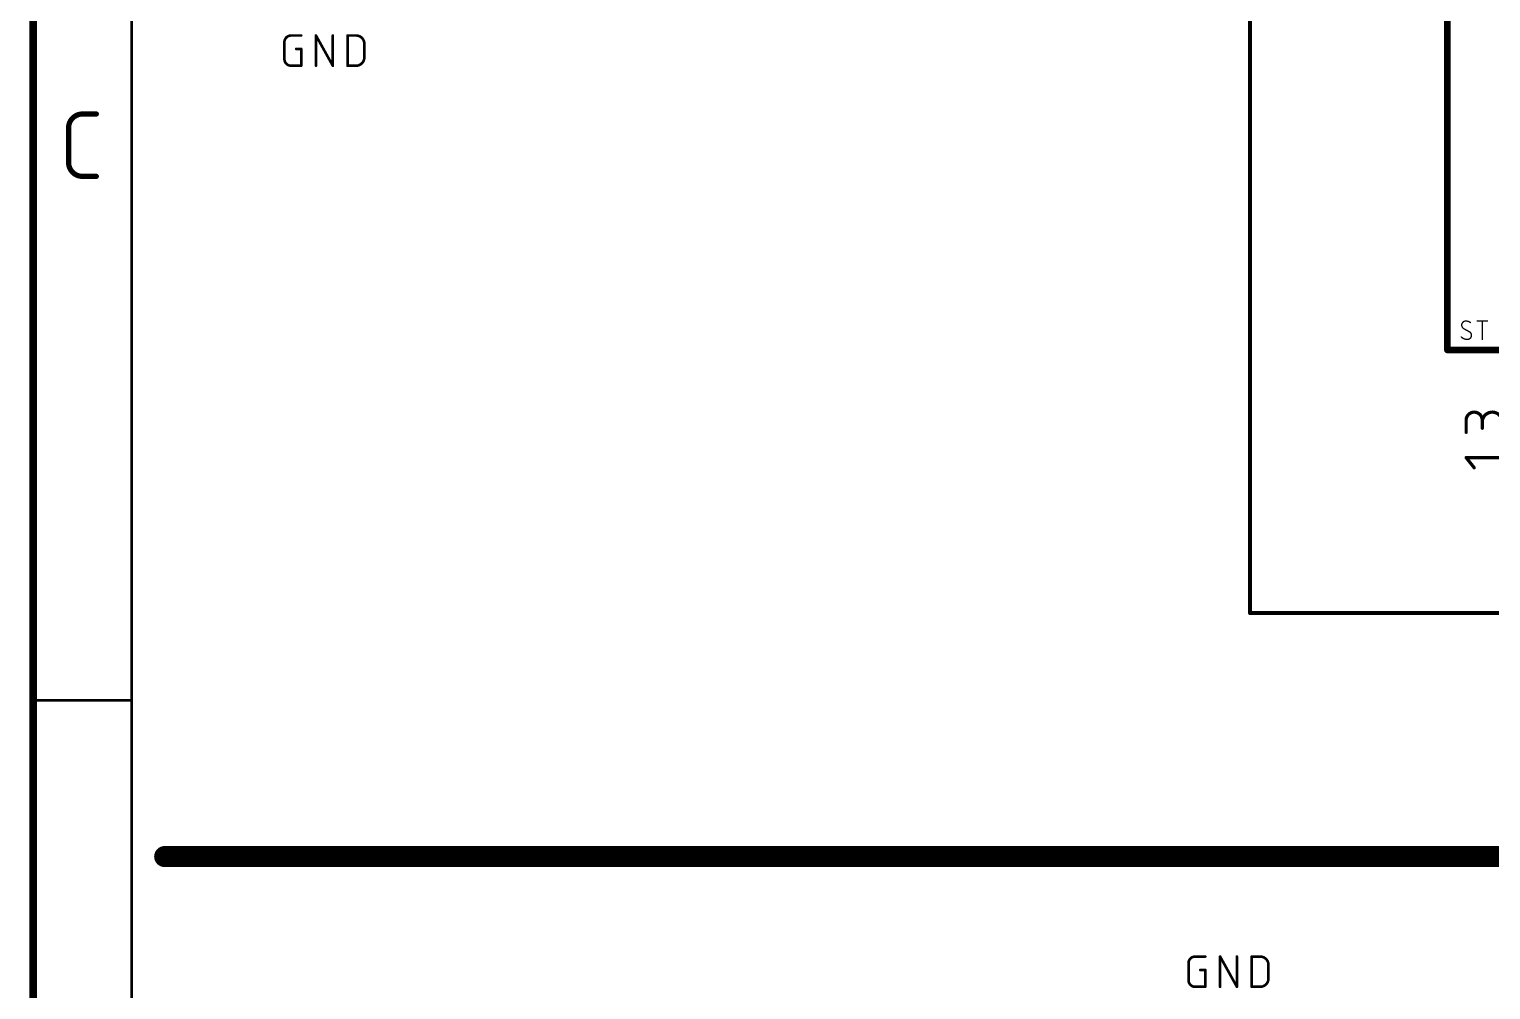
# Model space of a CAD drawing. Extents: x 0 to 261, y -15 to 164.
# Drawn here: x -0.1 to 56.3, y 20.3 to 57.3 of the extents above; entities that cross this region are included whole.
import ezdxf

# ---------------------------------------------------------------- set-up
doc = ezdxf.new("R2010")
doc.units = 0
for name, color, linetype in [('91', 110, 'CONTINUOUS'), ('94', 12, 'CONTINUOUS'), ('95', 253, 'CONTINUOUS'), ('96', 253, 'CONTINUOUS')]:
    doc.layers.add(name, color=color, linetype=linetype)

msp = doc.modelspace()

# ---------------------------------------------------------------- linework, layer by layer
at = {"layer": '91', "const_width": 0.1524}
for points in [[(46.99, 34.798), (46.99, 88.138)], [(74.93, 34.798), (46.99, 34.798)]]:
    msp.add_lwpolyline(points, dxfattribs=at)
at = {"layer": '91', "const_width": 0.0762}
for points in [[(46.99, 34.8361, 1), (46.99, 34.7599)], [(46.9519, 34.798, 1), (47.0281, 34.798)]]:
    msp.add_lwpolyline(points, format="xyb", dxfattribs=at)
at = {"layer": '94'}
for points, const_width in [([(0, 163.83), (0, -15.24)], 0.3), ([(3.81, 160.02), (3.81, -11.43)], 0.1), ([(54.61, 100.838), (54.61, 44.958)], 0.254), ([(1.3702, 52.1952), (1.3702, 53.5323)], 0.2032), ([(1.905, 54.0672), (2.4398, 54.0672)], 0.2032), ([(2.4398, 51.6604), (1.905, 51.6604)], 0.2032), ([(90.17, 44.958), (54.61, 44.958)], 0.254), ([(0, 31.4325), (3.81, 31.4325)], 0.1)]:
    msp.add_lwpolyline(points, dxfattribs=dict(at, const_width=const_width))
for points, const_width in [([(1.905, 54.0672, 0.4142), (1.3702, 53.5323)], 0.2032), ([(1.421, 53.5323, 1), (1.3194, 53.5323)], 0.1016), ([(1.905, 54.118, 1), (1.905, 54.0164)], 0.1016), ([(1.905, 54.0164, 1), (1.905, 54.1179)], 0.1016), ([(2.4398, 54.0164, 1), (2.4398, 54.118)], 0.1016), ([(1.3194, 53.5323, 1), (1.421, 53.5323)], 0.1016), ([(1.3702, 52.1952, 0.4142), (1.905, 51.6604)], 0.2032), ([(1.421, 52.1952, 1), (1.3194, 52.1952)], 0.1016), ([(1.3194, 52.1952, 1), (1.421, 52.1952)], 0.1016), ([(1.905, 51.7112, 1), (1.905, 51.6095)], 0.1016), ([(1.905, 51.6095, 1), (1.905, 51.7112)], 0.1016), ([(2.4398, 51.6095, 1), (2.4398, 51.7112)], 0.1016), ([(54.61, 45.0215, 1), (54.61, 44.8945)], 0.127), ([(54.5465, 44.958, 1), (54.6735, 44.958)], 0.127), ([(0, 31.4575, 1), (0, 31.4075)], 0.05), ([(3.81, 31.4075, 1), (3.81, 31.4575)], 0.05)]:
    msp.add_lwpolyline(points, format="xyb", dxfattribs=dict(at, const_width=const_width))
at = {"layer": '95'}
for points, const_width in [([(55.9548, 42.2473, 1), (55.3339, 42.2473)], 0.127), ([(56.7309, 42.1696, 1), (55.9548, 42.1696)], 0.127), ([(55.3657, 42.2473, 1), (55.3021, 42.2473)], 0.0635), ([(55.3021, 42.2473, 1), (55.3657, 42.2473)], 0.0635), ([(55.3021, 41.7816, 1), (55.3657, 41.7816)], 0.0635), ([(55.9865, 42.2473, 1), (55.923, 42.2473)], 0.0635), ([(55.923, 42.2473, 1), (55.9865, 42.2473)], 0.0635), ([(55.923, 42.1696, 1), (55.9865, 42.1696)], 0.0635), ([(55.923, 41.9368, 1), (55.9865, 41.9368)], 0.0635), ([(55.3587, 40.8206, 1), (55.3091, 40.781)], 0.0635), ([(55.3339, 40.8325, 1), (55.3339, 40.769)], 0.0635), ([(55.6196, 40.3929, 1), (55.6691, 40.4326)], 0.0635), ([(5.08, 25.6032, 1), (5.08, 25.1968)], 0.4064)]:
    msp.add_lwpolyline(points, format="xyb", dxfattribs=dict(at, const_width=const_width))
for points, const_width in [([(55.3339, 41.7816), (55.3339, 42.2473)], 0.127), ([(55.9548, 42.2473), (55.9548, 41.9368)], 0.127), ([(55.6443, 40.4127), (55.3339, 40.8008)], 0.127), ([(55.3339, 40.8008), (56.7309, 40.8008)], 0.127), ([(76.2, 25.4), (5.08, 25.4)], 0.8128)]:
    msp.add_lwpolyline(points, dxfattribs=dict(at, const_width=const_width))
at = {"layer": '96'}
for points, const_width in [([(9.9624, 57.0992, 0.4142), (9.7028, 56.8396)], 0.1016), ([(9.9624, 57.1246, 1), (9.9624, 57.0738)], 0.0508), ([(9.9624, 57.0738, 1), (9.9624, 57.1246)], 0.0508), ([(10.3519, 57.0738, 1), (10.3519, 57.1246)], 0.0508), ([(10.9474, 57.0992, 1), (10.8966, 57.0992)], 0.0508), ([(10.9442, 57.1115, 1), (10.8998, 57.0869)], 0.0508), ([(11.5965, 57.0992, 1), (11.5457, 57.0992)], 0.0508), ([(12.1666, 57.0992, 1), (12.1158, 57.0992)], 0.0508), ([(12.1412, 57.1246, 1), (12.1412, 57.0738)], 0.0508), ([(12.7903, 56.7746, 0.4142), (12.4657, 57.0992)], 0.1016), ([(12.4657, 57.1246, 1), (12.4657, 57.0738)], 0.0508), ([(12.4657, 57.0738, 1), (12.4657, 57.1246)], 0.0508), ([(9.7282, 56.8396, 1), (9.6774, 56.8396)], 0.0508), ([(9.6774, 56.8396, 1), (9.7282, 56.8396)], 0.0508), ([(10.1572, 56.6053, 1), (10.1572, 56.5545)], 0.0508), ([(10.3773, 56.5799, 1), (10.3265, 56.5799)], 0.0508), ([(10.3519, 56.5545, 1), (10.3519, 56.6053)], 0.0508), ([(12.8157, 56.7746, 1), (12.7649, 56.7746)], 0.0508), ([(12.7649, 56.7746, 1), (12.8157, 56.7746)], 0.0508), ([(9.7028, 56.1904, 0.4142), (9.9624, 55.9308)], 0.1016), ([(9.7282, 56.1904, 1), (9.6774, 56.1904)], 0.0508), ([(9.6774, 56.1904, 1), (9.7282, 56.1904)], 0.0508), ([(9.9624, 55.9562, 1), (9.9624, 55.9054)], 0.0508), ([(9.9624, 55.9054, 1), (9.9624, 55.9562)], 0.0508), ([(10.3265, 55.9308, 1), (10.3773, 55.9308)], 0.0508), ([(10.3519, 55.9054, 1), (10.3519, 55.9562)], 0.0508), ([(10.8966, 55.9308, 1), (10.9474, 55.9308)], 0.0508), ([(11.5457, 55.9308, 1), (11.5965, 55.9308)], 0.0508), ([(11.5489, 55.9185, 1), (11.5933, 55.9431)], 0.0508), ([(12.1412, 55.9562, 1), (12.1412, 55.9054)], 0.0508), ([(12.1158, 55.9308, 1), (12.1666, 55.9308)], 0.0508), ([(12.4657, 55.9308, 0.4142), (12.7903, 56.2554)], 0.1016), ([(12.4657, 55.9562, 1), (12.4657, 55.9054)], 0.0508), ([(12.4657, 55.9054, 1), (12.4657, 55.9562)], 0.0508), ([(12.8157, 56.2554, 1), (12.7649, 56.2554)], 0.0508), ([(12.7649, 56.2554, 1), (12.8157, 56.2554)], 0.0508), ([(55.3212, 46.0756, 0.4142), (55.1632, 45.9176)], 0.0508), ([(55.1632, 45.9176, 0.2656), (55.2422, 45.7793)], 0.0508), ([(55.1759, 45.9176, 1), (55.1505, 45.9176)], 0.0254), ([(55.1505, 45.9176, 1), (55.1759, 45.9176)], 0.0254), ([(55.2483, 45.7904, 1), (55.2361, 45.7681)], 0.0254), ([(55.2357, 45.7683, 1), (55.2486, 45.7902)], 0.0254), ([(55.499, 46.0163, 0.1623), (55.3212, 46.0756)], 0.0508), ([(55.3212, 46.0883, 1), (55.3212, 46.0629)], 0.0254), ([(55.3212, 46.0629, 1), (55.3212, 46.0883)], 0.0254), ([(55.4914, 46.0062, 1), (55.5066, 46.0265)], 0.0254), ([(55.7606, 46.0883, 1), (55.7606, 46.0629)], 0.0254), ([(55.9709, 46.0756, 1), (55.9455, 46.0756)], 0.0254), ([(56.1557, 46.0629, 1), (56.1557, 46.0883)], 0.0254), ([(55.1434, 45.4632, 0.2), (55.3805, 45.3644)], 0.0508), ([(55.1524, 45.4721, 1), (55.1344, 45.4542)], 0.0254), ([(55.3805, 45.3644, 0.4142), (55.5385, 45.5224)], 0.0508), ([(55.3805, 45.3771, 1), (55.3805, 45.3517)], 0.0254), ([(55.3805, 45.3517, 1), (55.3805, 45.3771)], 0.0254), ([(55.4659, 45.6717, 1), (55.453, 45.6498)], 0.0254), ([(55.5385, 45.5224, 0.2656), (55.4595, 45.6607)], 0.0508), ([(55.4534, 45.6496, 1), (55.4656, 45.6719)], 0.0254), ([(55.5512, 45.5224, 1), (55.5258, 45.5224)], 0.0254), ([(55.5258, 45.5224, 1), (55.5512, 45.5224)], 0.0254), ([(55.9455, 45.3644, 1), (55.9709, 45.3644)], 0.0254), ([(44.8733, 21.5392, 0.4142), (44.6137, 21.2796)], 0.1016), ([(44.8733, 21.5646, 1), (44.8733, 21.5138)], 0.0508), ([(44.8733, 21.5138, 1), (44.8733, 21.5646)], 0.0508), ([(45.2628, 21.5138, 1), (45.2628, 21.5646)], 0.0508), ([(45.8583, 21.5392, 1), (45.8075, 21.5392)], 0.0508), ([(45.8551, 21.5515, 1), (45.8107, 21.5269)], 0.0508), ([(46.5074, 21.5392, 1), (46.4566, 21.5392)], 0.0508), ([(47.0775, 21.5392, 1), (47.0267, 21.5392)], 0.0508), ([(47.0521, 21.5646, 1), (47.0521, 21.5138)], 0.0508), ([(47.7012, 21.2146, 0.4142), (47.3766, 21.5392)], 0.1016), ([(47.3766, 21.5646, 1), (47.3766, 21.5138)], 0.0508), ([(47.3766, 21.5138, 1), (47.3766, 21.5646)], 0.0508), ([(44.6391, 21.2796, 1), (44.5883, 21.2796)], 0.0508), ([(44.5883, 21.2796, 1), (44.6391, 21.2796)], 0.0508), ([(45.0681, 21.0453, 1), (45.0681, 20.9945)], 0.0508), ([(45.2882, 21.0199, 1), (45.2374, 21.0199)], 0.0508), ([(45.2628, 20.9945, 1), (45.2628, 21.0453)], 0.0508), ([(47.7266, 21.2146, 1), (47.6758, 21.2146)], 0.0508), ([(47.6758, 21.2146, 1), (47.7266, 21.2146)], 0.0508), ([(44.6137, 20.6304, 0.4142), (44.8733, 20.3708)], 0.1016), ([(44.6391, 20.6304, 1), (44.5883, 20.6304)], 0.0508), ([(44.5883, 20.6304, 1), (44.6391, 20.6304)], 0.0508), ([(44.8733, 20.3962, 1), (44.8733, 20.3454)], 0.0508), ([(44.8733, 20.3454, 1), (44.8733, 20.3962)], 0.0508), ([(45.2374, 20.3708, 1), (45.2882, 20.3708)], 0.0508), ([(45.2628, 20.3454, 1), (45.2628, 20.3962)], 0.0508), ([(45.8075, 20.3708, 1), (45.8583, 20.3708)], 0.0508), ([(46.4566, 20.3708, 1), (46.5074, 20.3708)], 0.0508), ([(46.4598, 20.3585, 1), (46.5042, 20.3831)], 0.0508), ([(47.0521, 20.3962, 1), (47.0521, 20.3454)], 0.0508), ([(47.0267, 20.3708, 1), (47.0775, 20.3708)], 0.0508), ([(47.3766, 20.3708, 0.4142), (47.7012, 20.6954)], 0.1016), ([(47.3766, 20.3962, 1), (47.3766, 20.3454)], 0.0508), ([(47.3766, 20.3454, 1), (47.3766, 20.3962)], 0.0508), ([(47.7266, 20.6954, 1), (47.6758, 20.6954)], 0.0508), ([(47.6758, 20.6954, 1), (47.7266, 20.6954)], 0.0508)]:
    msp.add_lwpolyline(points, format="xyb", dxfattribs=dict(at, const_width=const_width))
for points, const_width in [([(9.9624, 57.0992), (10.3519, 57.0992)], 0.1016), ([(10.922, 55.9308), (10.922, 57.0992)], 0.1016), ([(10.922, 57.0992), (11.5711, 55.9308)], 0.1016), ([(11.5711, 55.9308), (11.5711, 57.0992)], 0.1016), ([(12.1412, 55.9308), (12.1412, 57.0992)], 0.1016), ([(12.1412, 57.0992), (12.4657, 57.0992)], 0.1016), ([(9.7028, 56.1904), (9.7028, 56.8396)], 0.1016), ([(10.1572, 56.5799), (10.3519, 56.5799)], 0.1016), ([(10.3519, 56.5799), (10.3519, 55.9308)], 0.1016), ([(12.7903, 56.7746), (12.7903, 56.2554)], 0.1016), ([(10.3519, 55.9308), (9.9624, 55.9308)], 0.1016), ([(12.4657, 55.9308), (12.1412, 55.9308)], 0.1016), ([(55.4595, 45.6607), (55.2422, 45.7793)], 0.0508), ([(55.7606, 46.0756), (56.1557, 46.0756)], 0.0508), ([(55.9582, 45.3644), (55.9582, 46.0756)], 0.0508), ([(44.8733, 21.5392), (45.2628, 21.5392)], 0.1016), ([(45.8329, 20.3708), (45.8329, 21.5392)], 0.1016), ([(45.8329, 21.5392), (46.482, 20.3708)], 0.1016), ([(46.482, 20.3708), (46.482, 21.5392)], 0.1016), ([(47.0521, 20.3708), (47.0521, 21.5392)], 0.1016), ([(47.0521, 21.5392), (47.3766, 21.5392)], 0.1016), ([(44.6137, 20.6304), (44.6137, 21.2796)], 0.1016), ([(45.0681, 21.0199), (45.2628, 21.0199)], 0.1016), ([(45.2628, 21.0199), (45.2628, 20.3708)], 0.1016), ([(47.7012, 21.2146), (47.7012, 20.6954)], 0.1016), ([(45.2628, 20.3708), (44.8733, 20.3708)], 0.1016), ([(47.3766, 20.3708), (47.0521, 20.3708)], 0.1016)]:
    msp.add_lwpolyline(points, dxfattribs=dict(at, const_width=const_width))

doc.saveas('drawing.dxf')
